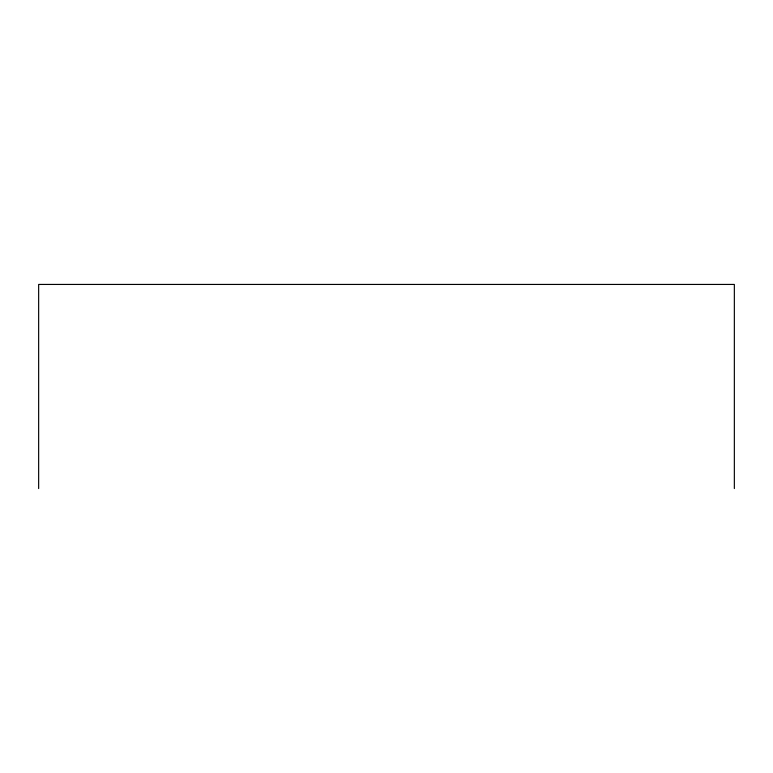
<?xml version="1.0" encoding="UTF-8"?>
<svg xmlns="http://www.w3.org/2000/svg" width="773" height="773" viewBox="0 0 773 773"><rect width="100%" height="100%" fill="white"/><g stroke="black" fill="none" stroke-linecap="round" stroke-linejoin="round"><path stroke-width="1.16" d="M734.35 488.565L734.35 284.435L38.65 284.435L38.65 488.565"/></g></svg>
